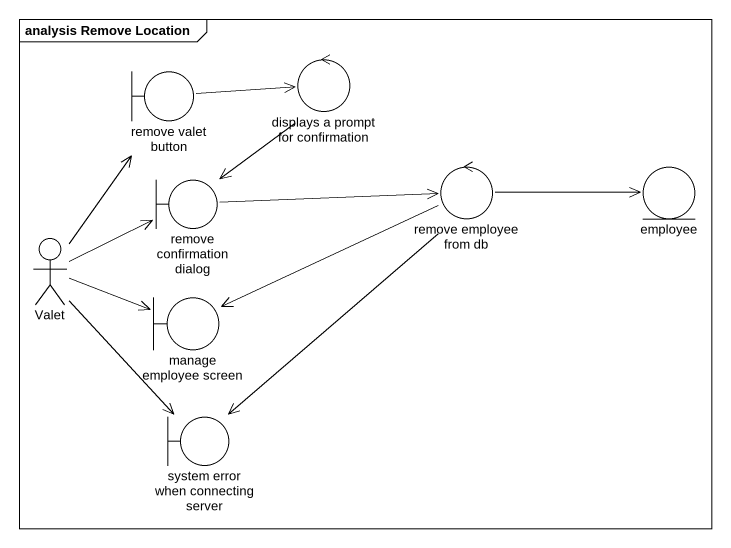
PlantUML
@startuml
mainframe analysis Remove Location
boundary "remove valet button" as remove_valet_button
control "displays a prompt for confirmation" as displays_a_prompt_for
boundary "remove confirmation dialog" as remove_confirmation_dialog
control "remove employee from db" as remove_employee_from_db
entity employee
actor Valet
boundary "manage employee screen" as manage_employee_screen
boundary "system error when connecting server" as system_error_when
remove_valet_button -right-> displays_a_prompt_for
displays_a_prompt_for --> remove_confirmation_dialog
remove_confirmation_dialog -right-> remove_employee_from_db
remove_employee_from_db -right-> employee
remove_employee_from_db -left-> manage_employee_screen
remove_employee_from_db --> system_error_when
Valet -up-> remove_valet_button
Valet -right-> remove_confirmation_dialog
Valet -right-> manage_employee_screen
Valet --> system_error_when
@enduml
